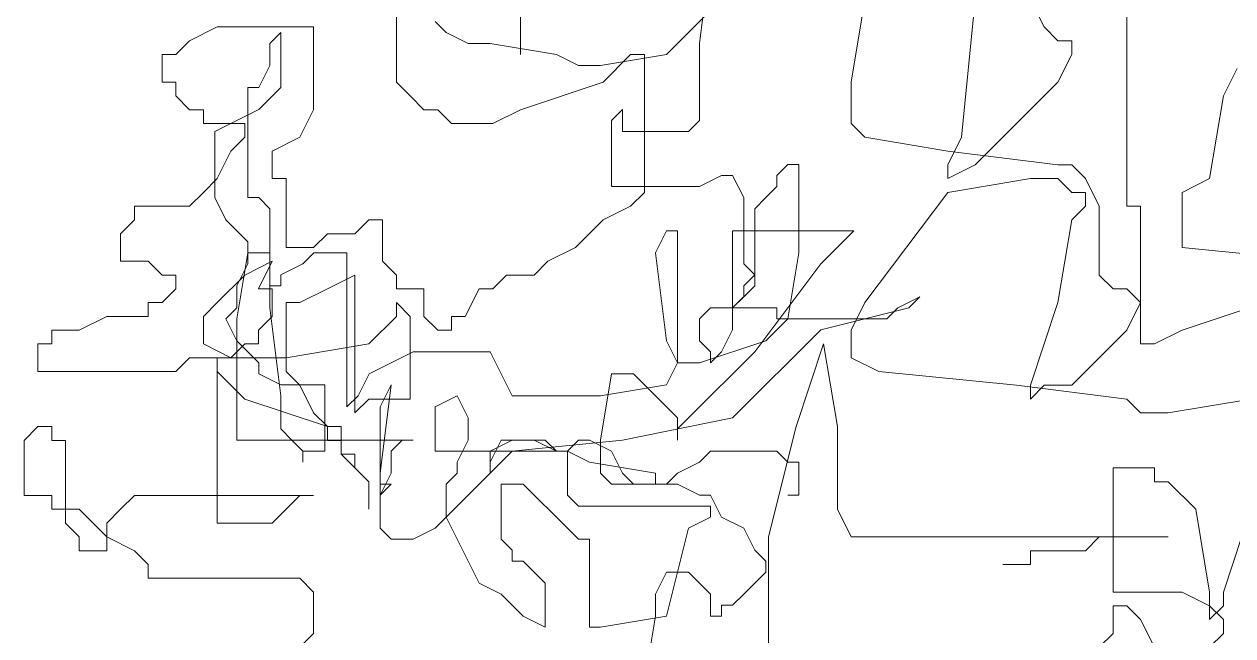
# Model space of a CAD drawing. Extents: x -1568 to -728, y -1287 to -990.
# Drawn here: x -1434.729 to -1433.295, y -1191.346 to -1190.621 of the extents above; entities that cross this region are included whole.
import ezdxf

# ---------------------------------------------------------------- set-up
doc = ezdxf.new("R2010")
doc.units = 0
doc.header["$LTSCALE"] = 5
doc.layers.get('0').update_dxf_attribs({"linetype": 'CONTINUOUS'})

# ---------------------------------------------------------------- blocks, each defined once
blk = doc.blocks.new('tulia')
at = {"color": 3, "lineweight": 0}
for p, q in [((209.7295, 270.3708), (209.7295, 271.624)), ((211.5331, 271.4571), (211.5808, 271.0754)), ((212.3572, 271.3853), (212.3572, 271.0272)), ((212.8947, 271.3256), (212.8947, 270.9079)), ((210.1475, 271.2659), (210.0878, 271.1466)), ((210.4461, 270.6691), (210.3864, 271.2659)), ((210.8642, 271.2659), (210.9239, 270.9079)), ((211.724, 271.0277), (211.5331, 271.2185)), ((212.7266, 271.1708), (212.6788, 271.1231)), ((210.0878, 271.1466), (210.0281, 271.0869)), ((212.6788, 271.1231), (212.5834, 271.0754)), ((213.2531, 270.7885), (213.2531, 271.1466)), ((213.2531, 271.1466), (213.6711, 271.1466)), ((213.4427, 271.0754), (213.395, 271.1231)), ((213.395, 271.1231), (213.395, 270.8846)), ((213.6711, 271.1466), (213.7906, 271.0869)), ((210.0281, 271.0869), (209.9684, 271.0869)), ((209.9684, 271.0869), (209.9684, 271.0272)), ((211.5808, 271.0754), (211.5808, 270.7415)), ((212.4879, 271.0754), (212.2014, 271.0277)), ((212.5834, 271.0754), (212.4879, 271.0754)), ((213.4427, 270.98), (213.4427, 271.0754)), ((213.7906, 271.0869), (213.8503, 271.0272)), ((209.9684, 271.0272), (210.0281, 270.9079)), ((212.0105, 270.98), (211.724, 271.0277)), ((211.8795, 271.0272), (211.8197, 271.0272)), ((211.8197, 271.0272), (211.8197, 270.4304)), ((211.9989, 270.9079), (211.8795, 271.0272)), ((212.2014, 271.0277), (212.106, 270.98)), ((213.8503, 271.0272), (213.91, 271.0272)), ((213.91, 271.0272), (213.91, 270.9079)), ((209.2517, 270.9675), (209.3114, 270.8482)), ((212.106, 270.98), (212.0105, 270.98)), ((213.4904, 270.8846), (213.4427, 270.98)), ((210.0281, 270.9079), (210.3864, 270.5498)), ((210.9239, 270.9079), (210.9239, 270.7288)), ((212.3572, 270.7885), (211.9989, 270.9079)), ((212.8947, 270.9079), (212.835, 270.8482)), ((213.91, 270.9079), (213.8503, 270.9079)), ((213.8503, 270.9079), (213.8503, 270.8482)), ((209.3114, 270.8482), (209.3712, 270.4901)), ((212.835, 270.8482), (212.7753, 270.7885)), ((213.395, 270.8846), (213.4904, 270.7892)), ((213.5382, 270.8846), (213.4904, 270.8846)), ((213.5382, 270.4076), (213.5382, 270.8846)), ((213.8503, 270.8482), (213.7906, 270.7885)), ((211.5808, 270.7415), (211.6286, 270.6938)), ((211.915, 270.6938), (211.915, 270.7892)), ((211.915, 270.7892), (211.9627, 270.7415)), ((211.9627, 270.7415), (211.9627, 270.4553)), ((212.4767, 270.7288), (212.3572, 270.7885)), ((212.7156, 270.7885), (212.6558, 270.7288)), ((212.7753, 270.7885), (212.7156, 270.7885)), ((213.3128, 270.6691), (213.2531, 270.7885)), ((213.4904, 270.7892), (213.5859, 270.7415)), ((213.5859, 270.7415), (213.6814, 270.6938)), ((213.7906, 270.7885), (213.7308, 270.7885)), ((213.7308, 270.7885), (213.7308, 270.7288)), ((210.9239, 270.7288), (210.8642, 270.6691)), ((211.6286, 270.6938), (211.915, 270.6938)), ((212.6558, 270.7288), (212.4767, 270.7288)), ((213.7308, 270.7288), (213.5517, 270.7288)), ((213.5517, 270.7288), (213.5517, 270.6691)), ((213.6814, 270.6938), (213.6814, 270.4076)), ((210.5059, 270.5498), (210.4461, 270.6691)), ((210.8642, 270.6691), (210.5059, 270.6095)), ((213.4322, 270.6095), (213.3128, 270.6691)), ((213.5517, 270.6691), (213.6114, 270.6095)), ((210.5059, 270.6095), (210.0281, 270.5498)), ((213.4322, 270.4901), (213.4322, 270.6095)), ((213.6114, 270.6095), (213.6711, 270.4901)), ((209.9684, 270.5498), (209.9086, 270.4901)), ((210.0281, 270.5498), (209.9684, 270.5498)), ((210.3864, 270.5498), (210.5059, 270.4901)), ((210.5059, 270.4901), (210.5059, 270.5498)), ((211.1511, 270.5507), (211.1511, 270.169)), ((211.1989, 270.5507), (211.1511, 270.5507)), ((211.2466, 270.503), (211.1989, 270.5507)), ((209.3712, 270.4901), (209.4906, 270.4304)), ((209.9086, 270.4901), (209.8489, 270.3708)), ((209.9684, 270.4304), (210.0281, 270.4901)), ((210.0281, 270.4901), (210.1475, 270.4901)), ((210.1475, 270.4901), (210.5059, 270.4304)), ((211.2466, 270.4553), (211.2466, 270.503)), ((211.4376, 270.503), (211.3898, 270.4076)), ((211.4853, 270.503), (211.4376, 270.503)), ((211.5808, 270.4553), (211.4853, 270.503)), ((213.3725, 270.1917), (213.3725, 270.4901)), ((213.3725, 270.4901), (213.4322, 270.4901)), ((213.6711, 270.4901), (213.7308, 270.4304)), ((209.4906, 270.4304), (209.4906, 270.1917)), ((209.9086, 270.3708), (209.9086, 270.4304)), ((209.9086, 270.4304), (209.9684, 270.4304)), ((210.5059, 270.4304), (210.8642, 269.953)), ((211.2944, 270.4076), (211.2466, 270.4553)), ((211.9627, 270.4553), (211.5808, 270.4553)), ((211.8197, 270.4304), (211.8795, 270.3708)), ((213.7308, 270.4304), (213.7906, 270.3708)), ((211.3421, 270.3598), (211.2944, 270.4076)), ((211.3898, 270.4076), (211.3898, 270.1213)), ((213.4427, 270.3598), (213.4904, 270.4076)), ((213.4904, 270.4076), (213.5382, 270.4076)), ((213.6814, 270.4076), (213.6337, 270.3121)), ((209.6698, 269.774), (209.6698, 270.3708)), ((209.6698, 270.3708), (209.7295, 270.3708)), ((209.8489, 270.3708), (209.8489, 270.0724)), ((209.9684, 270.3111), (209.9086, 270.3708)), ((211.3421, 270.0259), (211.3421, 270.3598)), ((211.8795, 270.3708), (211.9989, 270.3111)), ((213.4427, 270.0259), (213.4427, 270.3598)), ((213.7906, 270.3708), (214.0294, 270.3708)), ((214.0294, 270.3708), (214.0294, 270.3111)), ((210.0281, 269.953), (209.9684, 270.3111)), ((211.9989, 270.3111), (212.1183, 270.1917)), ((212.9545, 270.1321), (212.9545, 270.3111)), ((212.9545, 270.3111), (213.0142, 270.3111)), ((213.0142, 270.3111), (213.0739, 270.2514)), ((213.6337, 270.3121), (213.5382, 270.2167)), ((214.0294, 270.3111), (214.0892, 270.2514)), ((211.4376, 270.2644), (210.9124, 270.2644)), ((210.9124, 270.2644), (210.9602, 270.2167)), ((210.9602, 270.2167), (211.0557, 270.1213)), ((211.4376, 269.8351), (211.4376, 270.2644)), ((211.724, 270.2644), (211.6763, 270.2644)), ((211.6763, 270.2644), (211.6763, 269.692)), ((211.7718, 270.169), (211.724, 270.2644)), ((213.0739, 270.2514), (213.1933, 270.2514)), ((213.1933, 270.2514), (213.2531, 270.1917)), ((213.5382, 270.2167), (213.5382, 270.1213)), ((214.0892, 270.2514), (214.0892, 270.1321)), ((209.4906, 270.1917), (208.8934, 270.1321)), ((211.1511, 270.169), (211.1989, 269.8828)), ((211.724, 269.7874), (211.7718, 270.169)), ((212.1183, 270.1917), (212.2378, 270.1321)), ((213.1085, 269.5012), (213.1085, 270.169)), ((213.1085, 270.169), (213.2517, 270.169)), ((213.2517, 270.169), (213.2995, 270.1213)), ((213.2531, 270.1917), (213.3725, 270.1917)), ((213.4427, 269.9305), (213.4427, 270.169)), ((213.4427, 270.169), (213.5382, 270.169)), ((213.5382, 270.169), (213.5859, 269.8828)), ((211.0557, 270.1213), (211.3421, 269.7397)), ((211.3898, 270.1213), (211.3421, 270.0736)), ((212.2378, 270.1321), (212.2975, 270.0724)), ((212.8947, 270.0724), (212.9545, 270.1321)), ((213.2995, 270.1213), (213.395, 270.0736)), ((213.4919, 270.0127), (213.4322, 270.1321)), ((213.4322, 270.1321), (213.5517, 270.0724)), ((213.5382, 270.1213), (213.5859, 270.0259)), ((213.9697, 270.1321), (213.91, 270.0724)), ((214.0892, 270.1321), (213.9697, 270.1321)), ((209.8489, 270.0724), (209.7892, 270.0127)), ((211.3421, 270.0736), (211.3898, 270.0259)), ((212.2975, 270.0724), (212.417, 270.0724)), ((212.417, 270.0724), (212.4767, 270.0127)), ((212.8947, 270.0127), (212.8947, 270.0724)), ((213.0739, 269.4756), (213.0739, 270.0724)), ((213.0739, 270.0724), (213.1933, 270.0127)), ((213.395, 270.0736), (213.395, 270.0259)), ((213.5517, 270.0724), (213.6711, 269.953)), ((213.91, 270.0724), (213.8503, 270.0724)), ((213.8503, 270.0724), (213.8503, 270.0127)), ((209.7295, 270.0127), (209.6698, 269.953)), ((209.7892, 270.0127), (209.7295, 270.0127)), ((211.4376, 269.9305), (211.3421, 270.0259)), ((211.3898, 270.0259), (211.3898, 269.9782)), ((212.4767, 270.0127), (212.5364, 270.0127)), ((212.5364, 270.0127), (212.5961, 269.8933)), ((212.7753, 269.8933), (212.7753, 270.0127)), ((212.7753, 270.0127), (212.8947, 270.0127)), ((213.1933, 270.0127), (213.3128, 269.953)), ((213.395, 270.0259), (213.4427, 270.0259)), ((213.4322, 269.8933), (213.4322, 270.0127)), ((213.4322, 270.0127), (213.4919, 270.0127)), ((213.5859, 270.0259), (213.5859, 269.9305)), ((213.8503, 270.0127), (213.91, 269.953)), ((210.6737, 269.9305), (210.626, 269.9782)), ((210.626, 269.9782), (210.7215, 269.9305)), ((211.3898, 269.9782), (211.4376, 269.9305)), ((209.1323, 269.953), (209.4906, 269.8337)), ((209.6698, 269.953), (209.7295, 269.8337)), ((210.1475, 269.595), (210.0281, 269.953)), ((211.0557, 269.8351), (210.6737, 269.9305)), ((210.7215, 269.9305), (210.7692, 269.8828)), ((210.8642, 269.953), (210.9239, 269.8337)), ((211.2466, 269.8828), (211.2466, 269.9305)), ((211.2466, 269.9305), (211.5331, 269.9305)), ((211.5331, 269.9305), (211.5808, 269.8828)), ((212.8947, 269.953), (212.835, 269.8933)), ((212.8947, 269.8933), (212.8947, 269.953)), ((213.3128, 269.953), (213.3725, 269.953)), ((213.3725, 269.953), (213.3725, 269.6546)), ((213.395, 269.5489), (213.4427, 269.9305)), ((213.5859, 269.9305), (213.6337, 269.8828)), ((213.6711, 269.953), (213.7308, 269.8933)), ((213.91, 269.953), (213.9697, 269.953)), ((213.9697, 269.953), (213.9697, 269.8933)), ((210.7692, 269.8828), (211.2466, 269.8828)), ((211.1989, 269.8828), (211.2944, 269.7874)), ((211.5808, 269.8828), (211.5808, 269.7874)), ((212.5961, 269.8933), (212.6558, 269.8933)), ((212.6558, 269.8933), (212.6558, 269.8337)), ((212.7156, 269.8337), (212.7753, 269.8933)), ((212.835, 269.8933), (212.835, 269.5353)), ((213.0142, 269.774), (212.8947, 269.8933)), ((213.4919, 269.8337), (213.4322, 269.8933)), ((213.6337, 269.8828), (213.5859, 269.7874)), ((213.5859, 269.8828), (213.5859, 269.358)), ((213.7308, 269.8933), (213.7308, 269.774)), ((213.9697, 269.8933), (214.1489, 269.8933)), ((214.1489, 269.8933), (214.2683, 269.8337)), ((209.4906, 269.8337), (209.61, 269.774)), ((209.7295, 269.8337), (209.8489, 269.7143)), ((210.9239, 269.8337), (210.9239, 269.7143)), ((211.4376, 269.4535), (211.0557, 269.8351)), ((211.4853, 269.7397), (211.4376, 269.8351)), ((212.6558, 269.8337), (212.7156, 269.8337)), ((213.4919, 269.774), (213.4919, 269.8337)), ((214.2683, 269.8337), (214.3878, 269.8337)), ((214.3878, 269.8337), (214.3878, 269.774)), ((209.61, 269.774), (209.6698, 269.774)), ((211.0434, 269.774), (210.9836, 269.4159)), ((211.1628, 269.4159), (211.0434, 269.774)), ((211.2944, 269.7874), (211.5808, 269.692)), ((211.5808, 269.7874), (211.5331, 269.7397)), ((211.6763, 269.692), (211.724, 269.7874)), ((213.3725, 269.7143), (213.0142, 269.774)), ((213.5517, 269.774), (213.4919, 269.774)), ((213.5859, 269.7874), (213.5382, 269.7397)), ((213.6114, 269.7143), (213.5517, 269.774)), ((213.7308, 269.774), (213.6114, 269.7143)), ((214.3878, 269.774), (214.4475, 269.774)), ((214.4475, 269.774), (214.4475, 269.6546)), ((209.8489, 269.7143), (209.9684, 269.595)), ((210.9239, 269.7143), (210.8045, 269.6546)), ((211.3421, 269.7397), (211.6286, 269.4535)), ((211.5331, 269.692), (211.4853, 269.7397)), ((211.5331, 269.7397), (211.5331, 269.692)), ((211.5808, 269.692), (211.6763, 269.692)), ((211.6763, 269.692), (211.724, 269.5966)), ((212.4401, 269.6443), (212.4879, 269.7397)), ((212.4879, 269.7397), (212.8221, 269.7397)), ((212.8221, 269.7397), (212.9176, 269.692)), ((212.9176, 269.692), (213.013, 269.6443)), ((213.6114, 269.7143), (213.3725, 269.7143)), ((213.5382, 269.7397), (213.4904, 269.692)), ((213.4904, 269.692), (213.4904, 269.6443)), ((213.7906, 269.7143), (213.6114, 269.7143)), ((213.6711, 269.6546), (213.6711, 269.7143)), ((213.6711, 269.7143), (213.6711, 268.9982)), ((213.8503, 269.6546), (213.7906, 269.7143)), ((210.8045, 269.6546), (210.2073, 269.595)), ((211.8195, 269.5966), (211.8673, 269.6443)), ((211.8673, 269.6443), (211.9627, 269.6443)), ((211.9627, 269.6443), (212.0105, 269.358)), ((212.3924, 269.5489), (212.4401, 269.6443)), ((213.013, 269.6443), (213.0608, 269.5489)), ((213.3725, 269.6546), (213.3128, 269.595)), ((213.4904, 269.6443), (213.395, 269.5966)), ((213.5517, 269.5353), (213.6711, 269.6546)), ((214.4475, 269.6546), (213.8503, 269.6546)), ((210.2073, 269.595), (209.7295, 269.5353)), ((209.9684, 269.595), (210.0878, 269.595)), ((210.0878, 269.595), (210.1475, 269.5353)), ((210.1475, 269.5353), (210.1475, 269.595)), ((211.724, 269.5012), (211.8195, 269.5966)), ((211.724, 269.5966), (212.0105, 269.5489)), ((212.9653, 269.5012), (212.9176, 269.5966)), ((212.9176, 269.5966), (212.9653, 269.2149)), ((213.395, 269.5966), (213.204, 269.5966)), ((213.204, 269.5966), (213.204, 269.3103)), ((213.3128, 269.595), (213.2531, 269.4756)), ((209.5503, 269.4756), (209.192, 269.5353)), ((209.7295, 269.5353), (209.6698, 269.4756)), ((212.0105, 269.5489), (212.3924, 269.5489)), ((212.5834, 269.4535), (212.6311, 269.5489)), ((212.6311, 269.5489), (212.7266, 269.5012)), ((212.835, 269.5353), (213.0142, 269.5353)), ((213.0142, 269.5353), (213.0739, 269.4756)), ((213.0608, 269.5489), (213.1085, 269.5012)), ((213.1933, 269.4159), (213.5517, 269.5353)), ((213.395, 269.4057), (213.395, 269.5489)), ((211.6763, 269.4535), (211.724, 269.5012)), ((212.7266, 269.5012), (212.7266, 269.3103)), ((212.9653, 269.1672), (212.9653, 269.5012)), ((209.6698, 269.4756), (209.5503, 269.4756)), ((211.915, 269.358), (211.4376, 269.4535)), ((211.6286, 269.4535), (211.6763, 269.4057)), ((211.6763, 269.358), (211.6763, 269.4535)), ((212.5834, 269.358), (212.5834, 269.4535)), ((213.2531, 269.4756), (213.1933, 269.4159)), ((210.9836, 269.4159), (210.9836, 269.0579)), ((211.2822, 268.9385), (211.1628, 269.4159)), ((211.6763, 269.4057), (211.6763, 269.358)), ((213.1933, 269.4159), (213.1336, 269.4159)), ((213.1336, 269.4159), (213.1336, 269.2966)), ((213.1933, 269.3563), (213.1933, 269.4159)), ((213.3472, 269.358), (213.395, 269.4057)), ((214.3878, 269.3563), (214.3878, 269.4159)), ((214.3878, 269.4159), (214.4475, 269.4159)), ((214.4475, 269.4159), (214.5072, 269.3563)), ((212.3924, 269.3103), (211.915, 269.358)), ((211.9627, 269.3103), (212.0582, 269.358)), ((212.0105, 269.358), (212.0105, 269.2149)), ((212.0582, 269.358), (212.106, 269.358)), ((212.106, 269.358), (212.1537, 269.3103)), ((212.2014, 269.3103), (212.2492, 269.358)), ((212.2969, 269.358), (212.2014, 269.3103)), ((212.2492, 269.358), (212.3924, 269.358)), ((212.4401, 269.358), (212.2969, 269.358)), ((212.3924, 269.358), (212.4879, 269.3103)), ((212.4879, 269.2626), (212.4401, 269.358)), ((212.6311, 269.2626), (212.5834, 269.358)), ((213.5859, 269.358), (212.8221, 269.358)), ((212.8221, 269.358), (212.8698, 269.358)), ((212.8698, 269.358), (212.9176, 269.3103)), ((213.1336, 269.2966), (213.1336, 269.3563)), ((213.1336, 269.3563), (213.1933, 269.3563)), ((213.2995, 269.3103), (213.3472, 269.358)), ((214.328, 268.9982), (214.328, 269.3563)), ((214.328, 269.3563), (214.3878, 269.3563)), ((214.5072, 269.3563), (214.5072, 269.1176)), ((211.2466, 269.3103), (211.1989, 269.2626)), ((211.5331, 269.3103), (211.2466, 269.3103)), ((211.5808, 269.2626), (211.5331, 269.3103)), ((211.915, 269.2149), (211.9627, 269.3103)), ((212.1537, 269.3103), (212.0582, 269.2626)), ((212.1537, 269.3103), (212.1537, 269.1195)), ((212.2014, 269.3103), (212.1537, 269.3103)), ((212.7266, 269.3103), (212.2014, 269.3103)), ((212.4401, 269.2626), (212.3924, 269.3103)), ((212.4879, 269.3103), (212.4879, 269.2149)), ((212.9176, 269.3103), (212.9176, 269.2149)), ((213.1336, 269.2966), (213.0142, 269.1772)), ((213.0739, 269.2369), (213.0739, 269.2966)), ((213.0739, 269.2966), (213.1336, 269.2966)), ((213.204, 269.3103), (213.2995, 269.3103)), ((213.2995, 269.3103), (213.2995, 269.2626)), ((213.2995, 269.2626), (213.2995, 269.3103)), ((209.61, 269.1772), (209.61, 269.2369)), ((209.61, 269.2369), (209.7892, 269.2369)), ((209.7892, 269.2369), (209.7892, 268.6998)), ((211.1989, 269.2626), (211.1511, 269.2626)), ((211.1511, 269.2626), (211.1511, 269.1195)), ((211.6763, 269.2149), (211.5808, 269.2626)), ((212.0582, 269.2626), (211.7718, 269.2149)), ((212.4879, 269.2149), (212.4401, 269.2626)), ((212.4879, 269.2149), (212.4879, 269.2626)), ((212.6311, 269.2149), (212.6311, 269.2626)), ((213.0142, 269.1772), (213.0739, 269.2369)), ((209.4309, 269.0579), (209.5503, 269.1772)), ((209.5503, 269.1772), (209.61, 269.1772)), ((211.724, 269.1672), (211.6763, 269.2149)), ((211.7718, 269.2149), (211.7718, 269.1672)), ((211.8673, 269.1672), (211.915, 269.2149)), ((212.0105, 269.2149), (211.9627, 269.1672)), ((212.5356, 269.1672), (212.4879, 269.2149)), ((212.6788, 269.1672), (212.6311, 269.2149)), ((212.9176, 269.2149), (212.9653, 269.1195)), ((212.9653, 269.2149), (212.9653, 268.9764)), ((213.0142, 269.1772), (213.0142, 269.0579)), ((213.0142, 269.0579), (213.0142, 269.1772)), ((211.1511, 269.1195), (211.1989, 269.1195)), ((211.5331, 269.1195), (211.4853, 269.0241)), ((211.5808, 269.1195), (211.5331, 269.1195)), ((211.6763, 269.1672), (211.5808, 269.1195)), ((211.9627, 269.1672), (211.6763, 269.1672)), ((211.7718, 269.1672), (211.724, 269.1672)), ((211.8195, 269.1672), (211.8673, 269.1672)), ((212.1537, 269.1195), (212.106, 269.0718)), ((212.2014, 269.0241), (212.2969, 269.1195)), ((212.2969, 269.1195), (212.3447, 269.1672)), ((212.3447, 269.1672), (212.4401, 269.1672)), ((212.4401, 269.1672), (212.4401, 268.9287)), ((212.6311, 269.0718), (212.5356, 269.1672)), ((212.6788, 269.0241), (212.6788, 269.1672)), ((212.9653, 269.1195), (212.9176, 269.1672)), ((212.9176, 269.1672), (212.9653, 269.1672)), ((213.3128, 269.1176), (213.2531, 269.1176)), ((213.2531, 269.1176), (214.0294, 269.1176)), ((213.4322, 268.9982), (213.3128, 269.1176)), ((214.0294, 269.1176), (214.0892, 269.0579)), ((214.5072, 269.1176), (214.3878, 269.1176)), ((214.3878, 269.1176), (214.3878, 269.0579)), ((212.106, 269.0718), (211.5331, 269.0718)), ((211.5331, 269.0718), (211.5331, 269.0241)), ((212.7266, 268.9764), (212.6311, 269.0718)), ((209.192, 269.0579), (209.3114, 268.6998)), ((209.3712, 268.6998), (209.4309, 269.0579)), ((210.9836, 269.0579), (210.9239, 268.9385)), ((211.4853, 269.0241), (211.3898, 268.9764)), ((211.5331, 269.0241), (211.6286, 268.9764)), ((212.1537, 268.9764), (212.2014, 269.0241)), ((212.6311, 268.9287), (212.6788, 269.0241)), ((214.0892, 269.0579), (214.1489, 268.9982)), ((214.2683, 269.0579), (214.2086, 268.9982)), ((214.3878, 269.0579), (214.2683, 269.0579)), ((211.3898, 268.9764), (211.3421, 268.881)), ((211.6286, 268.9764), (211.724, 268.5948)), ((212.106, 268.9287), (212.1537, 268.9764)), ((212.8221, 268.9287), (212.7266, 268.9764)), ((212.9653, 268.9764), (212.9176, 268.9287)), ((213.6711, 268.9982), (213.4322, 268.9982)), ((214.1489, 268.9982), (214.1489, 268.8788)), ((214.2086, 268.9982), (214.1489, 268.9385)), ((214.2683, 268.9385), (214.328, 268.9982)), ((210.9239, 268.9385), (209.5503, 268.9385)), ((209.5503, 268.9385), (209.8489, 268.9385)), ((209.8489, 268.9385), (209.9086, 268.8788)), ((211.2822, 268.4611), (211.2822, 268.9385)), ((212.0582, 268.5471), (212.0582, 268.9287)), ((212.0582, 268.9287), (212.106, 268.9287)), ((212.4401, 268.9287), (212.3924, 268.881)), ((212.5834, 268.8333), (212.6311, 268.9287)), ((212.9176, 268.9287), (212.8221, 268.9287)), ((214.1489, 268.9385), (214.0294, 268.8788)), ((214.2683, 268.8788), (214.2683, 268.9385)), ((209.9086, 268.8788), (210.1475, 268.8788)), ((210.1475, 268.8788), (210.1475, 268.8192)), ((211.3421, 268.881), (211.2944, 268.8333)), ((212.3924, 268.881), (212.3924, 268.8333)), ((214.0294, 268.8788), (213.9697, 268.8192)), ((214.1489, 268.8788), (214.2683, 268.8788)), ((210.1475, 268.8192), (210.267, 268.8192)), ((211.2944, 268.8333), (211.2944, 268.7856)), ((212.3447, 268.8333), (212.2969, 268.7856)), ((212.3924, 268.8333), (212.3447, 268.8333)), ((212.5356, 268.7379), (212.5834, 268.8333)), ((213.9697, 268.8192), (213.9697, 268.7595)), ((211.2944, 268.7856), (211.3421, 268.7379)), ((211.5808, 268.7379), (211.6286, 268.7856)), ((211.6286, 268.7856), (211.724, 268.7856)), ((211.724, 268.7856), (211.7718, 268.6902)), ((212.2969, 268.7856), (212.2492, 268.7379)), ((213.3128, 268.7595), (213.2531, 268.6998)), ((213.9697, 268.7595), (213.3128, 268.7595)), ((209.3114, 268.6998), (209.3114, 268.6401)), ((209.3712, 268.5805), (209.3712, 268.6998)), ((209.4906, 268.6998), (209.3712, 268.6401)), ((209.7892, 268.6998), (209.4906, 268.6998)), ((211.3421, 268.7379), (211.3898, 268.6902)), ((211.5331, 268.6902), (211.5808, 268.7379)), ((212.2492, 268.7379), (212.2492, 268.5471)), ((212.4401, 268.6902), (212.5356, 268.7379)), ((213.2531, 268.6998), (213.2531, 268.5208)), ((211.3898, 268.6902), (211.4376, 268.6425)), ((211.5331, 268.5948), (211.5331, 268.6902)), ((211.7718, 268.6902), (211.7718, 268.5948)), ((212.3447, 268.5948), (212.4401, 268.6902)), ((209.3114, 268.6401), (209.3712, 268.5805)), ((209.3712, 268.6401), (209.3114, 268.5805)), ((209.6698, 268.5805), (209.7295, 268.6401)), ((209.7295, 268.6401), (209.7892, 268.6401)), ((209.7892, 268.6401), (209.7892, 268.5208)), ((211.4376, 268.6425), (211.4853, 268.6425)), ((211.4853, 268.6425), (211.4853, 268.5948)), ((211.4853, 268.5948), (211.5331, 268.5948)), ((211.724, 268.5948), (212.0105, 268.5471)), ((211.7718, 268.5948), (211.8195, 268.3085)), ((212.2492, 268.5471), (212.3447, 268.5948)), ((209.3114, 268.5805), (209.3114, 268.5208)), ((209.61, 268.4611), (209.6698, 268.5805)), ((212.0105, 268.5471), (212.0582, 268.5471)), ((209.3114, 268.5208), (209.3712, 268.4611)), ((209.7892, 268.5208), (209.8489, 268.4611)), ((213.2531, 268.5208), (213.3128, 268.4611))]:
    blk.add_line(p, q, dxfattribs=at)
blk = doc.blocks.new('tuli')
at = {"color": 3}
blk.add_blockref('tulia', (-25.9976, 9.2058), dxfattribs=at)

msp = doc.modelspace()

# ---------------------------------------------------------------- block references
at = {"color": 1, "lineweight": 0, "xscale": -0.2738191591342911, "yscale": 0.2738191592507064, "zscale": 0.2738191591392415}
msp.add_blockref('tuli', (-1383.11156, -1267.38974), dxfattribs=at)

doc.saveas('drawing.dxf')
